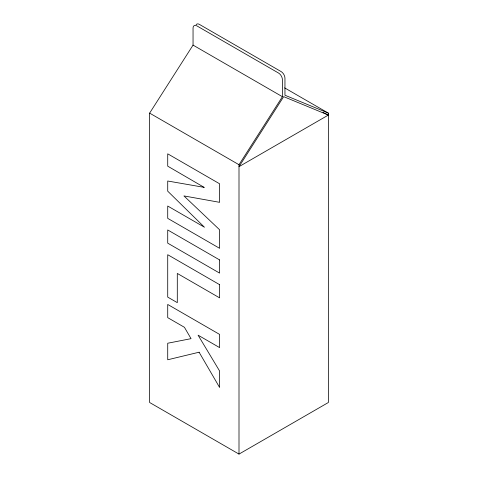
<?xml version="1.0" encoding="UTF-8"?>
<svg xmlns="http://www.w3.org/2000/svg" width="478" height="478" viewBox="0 0 478 478"><rect width="100%" height="100%" fill="white"/><g stroke="black" fill="none" stroke-linecap="round" stroke-linejoin="round"><path stroke-width="0.72" d="M239 454.1L149.638 402.506L149.638 113.125L193.046 45.111L193.046 28.1A5.413 3.125 60 0 1 196.876 25.89L278.572 73.056A5.413 3.125 60 0 1 282.402 79.689L282.402 96.699L239 164.719L239 454.1L328.362 402.506L328.362 113.125L284.643 87.886M328.362 115.067L239 166.661L283.681 96.64L328.362 115.067L323.026 112.426M328.362 113.125L284.954 95.224L284.954 78.213A5.413 3.125 60 0 0 281.124 71.581L199.428 24.414A5.413 3.125 60 0 0 196.111 24.707M193.046 45.111L282.402 96.699M149.638 113.125L239 164.719M199.105 352.208L167.718 359.773L167.718 343.234L191.045 338.657L184.43 327.299L167.718 317.649L167.718 304.45L219.599 334.403L219.599 347.602L198.083 335.18L219.599 371.006L219.599 387.461L199.105 352.208M204.124 187.352L167.718 181.019L167.718 191.176L204.476 227.253L167.718 206.03L167.718 218.362L219.599 248.315L219.599 229.769L183.934 195.92L219.599 202.325L219.599 183.779L167.718 153.826L167.718 166.165L204.124 187.352M219.599 259.913L167.718 229.96L167.718 243.153L219.599 273.105L219.599 259.913M219.599 284.661L167.718 254.708L167.718 297.107L177.296 302.64L177.296 273.434L219.599 297.854L219.599 284.661"/></g></svg>
